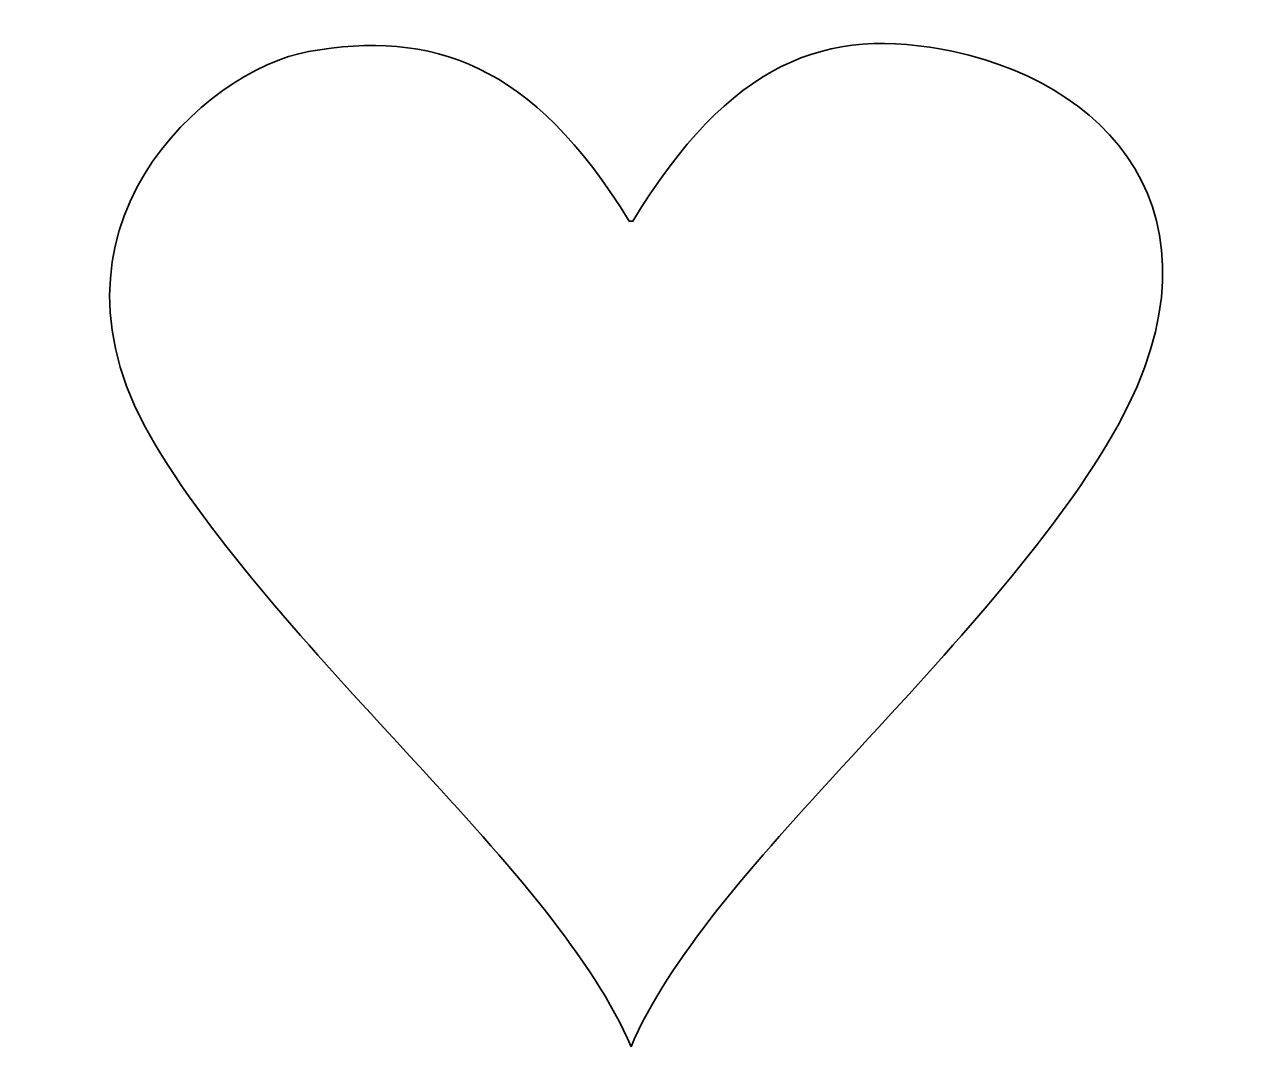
# Model space of a CAD drawing. Header units: inches. Extents: x 85 to 363, y -348 to -114.
import ezdxf

# ---------------------------------------------------------------- set-up
doc = ezdxf.new("R2010")
doc.units = ezdxf.units.IN
doc.header["$MEASUREMENT"] = 0
doc.layers.add('Layer 1', color=7, linetype='Continuous')

msp = doc.modelspace()

# ---------------------------------------------------------------- linework, layer by layer
at = {"layer": 'Layer 1', "color": 7, "lineweight": 35, "true_color": 0xffffff}
msp.add_open_spline([(223.81, -348.31), (206.87, -308.17), (144.79, -259.88), (114.68, -210.33), (84.58, -160.79), (126.33, -124.2), (149.8, -120.02), (178.03, -115.01), (201.23, -122.53), (223.38, -158.91), (223.38, -158.91), (224.24, -158.91), (224.24, -158.91), (246.39, -122.53), (268.34, -113.75), (297.81, -120.02), (335.95, -128.14), (363.04, -160.79), (332.93, -210.33), (302.83, -259.88), (240.74, -308.17), (223.81, -348.31)], degree=3, knots=[0, 0, 0, 0, 1, 1, 1, 2, 2, 2, 3, 3, 3, 4, 4, 4, 5, 5, 5, 6, 6, 6, 7, 7, 7, 7], dxfattribs=at)

doc.saveas('drawing.dxf')
